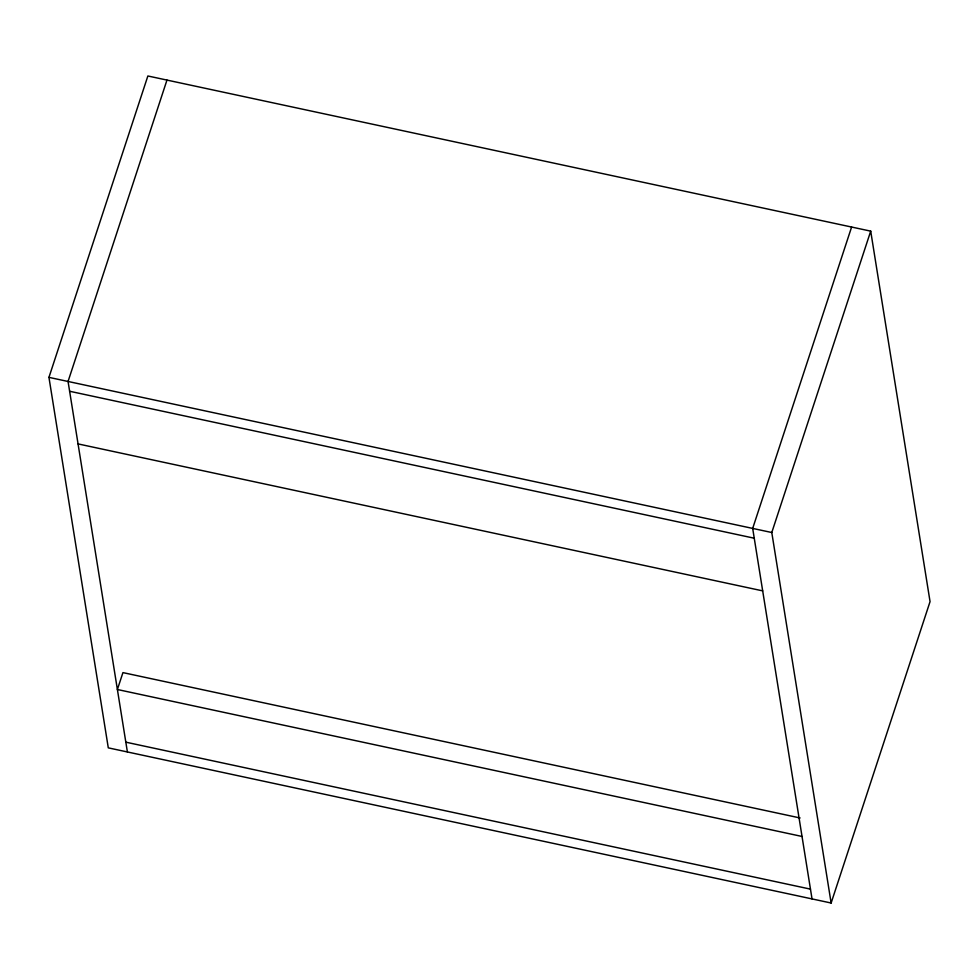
<?xml version="1.0" encoding="UTF-8"?>
<svg xmlns="http://www.w3.org/2000/svg" width="979" height="979" viewBox="0 0 979 979"><rect width="100%" height="100%" fill="white"/><g stroke="black" fill="none" stroke-linecap="round" stroke-linejoin="round"><path stroke-width="1.47" d="M48.95 377.368L147.866 75.983L870.71 231.142L930.05 601.632L831.134 903.017L108.29 747.858L48.95 377.368L771.782 532.515L831.134 903.017M166.968 80.082L68.053 381.467L127.392 751.958M851.608 227.042L752.68 528.415L812.032 898.918M771.782 532.515L870.71 231.142M69.619 391.257L754.258 538.217M78.063 443.915L762.69 590.875M800.1 817.967L122.938 672.61L117.394 689.51L802.021 836.458M125.826 742.168L810.465 889.128"/></g></svg>
